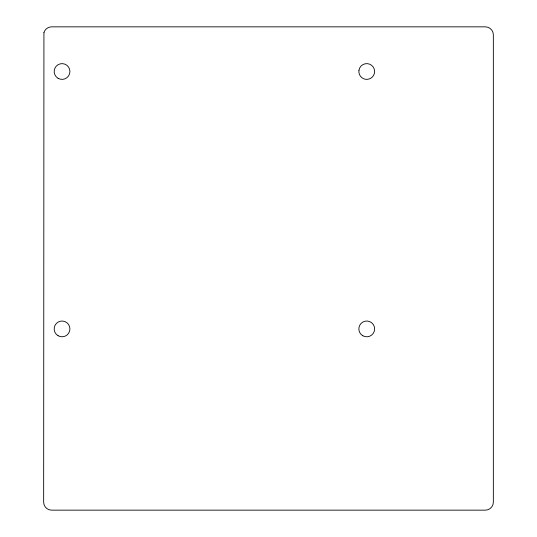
<?xml version="1.0" encoding="UTF-8"?>
<svg xmlns="http://www.w3.org/2000/svg" width="537" height="537" viewBox="0 0 537 537"><rect width="100%" height="100%" fill="white"/><g stroke="black" fill="none" stroke-linecap="round" stroke-linejoin="round"><path stroke-width="0.81" d="M358.958 70.24L358.897 72.294A7.88 7.88 0 0 0 365.469 79.281L367.53 79.342A7.88 7.88 0 0 0 374.618 71.401A7.88 7.88 0 0 0 367.321 63.641A7.88 7.88 0 0 0 358.958 70.24M43.927 32.69L43.658 502.27C43.631 506.485 47.323 510.177 51.539 510.15L485.461 510.15C489.677 510.177 493.369 506.485 493.342 502.27L493.342 34.73C493.369 30.515 489.677 26.823 485.461 26.85L51.539 26.85C48.055 26.87 44.846 29.334 43.927 32.69M362.79 335.746A7.894 7.894 0 0 0 374.631 328.913A7.894 7.894 0 0 0 362.79 322.079A7.894 7.894 0 0 0 362.79 335.746M58.11 78.328A7.88 7.88 0 0 0 69.924 71.502A7.88 7.88 0 0 0 58.11 64.682A7.88 7.88 0 0 0 58.11 78.328M58.11 335.739A7.88 7.88 0 0 0 69.924 328.913A7.88 7.88 0 0 0 58.11 322.086A7.88 7.88 0 0 0 58.11 335.739"/></g></svg>
